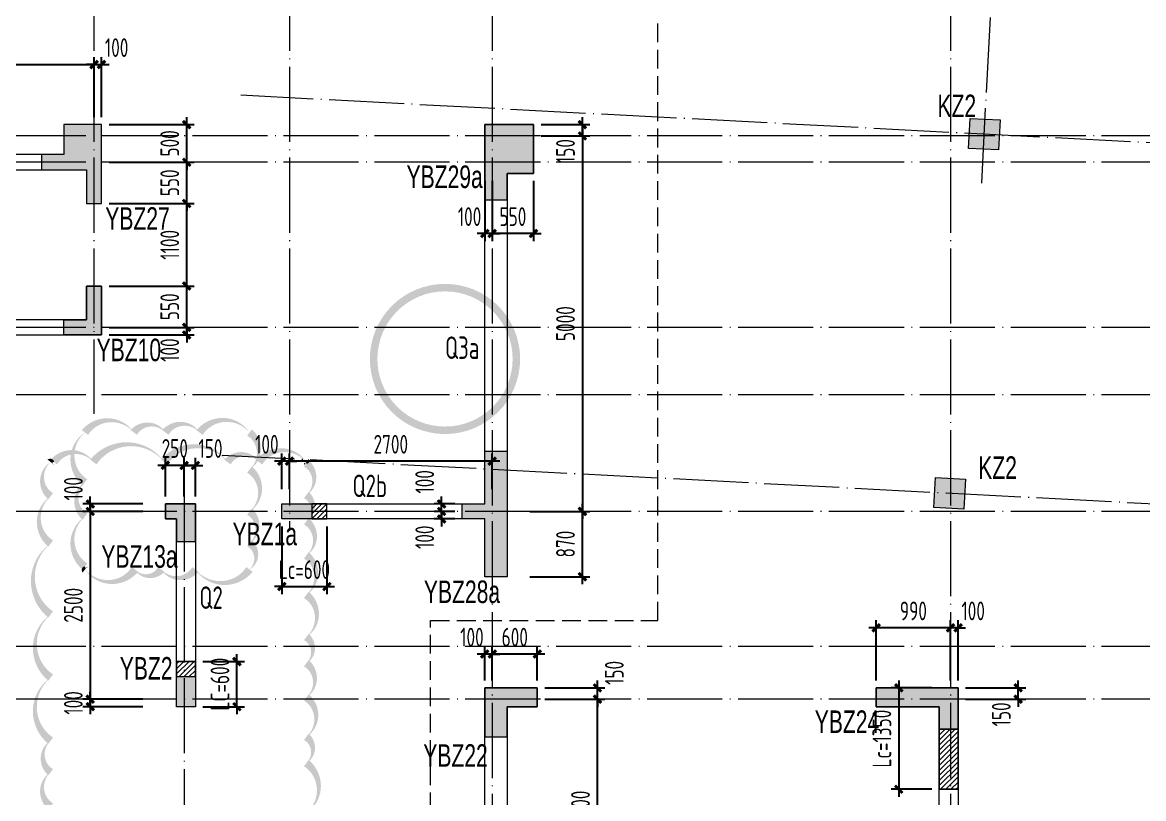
# Model space of a CAD drawing. Extents: x 5874492 to 7194610, y -939842 to -279257.
# Drawn here: x 6322492 to 6337414, y -598444 to -588109 of the extents above; entities that cross this region are included whole.
import ezdxf
from ezdxf.enums import TextEntityAlignment as Align

# ---------------------------------------------------------------- set-up
doc = ezdxf.new("R2010")
doc.units = 0
doc.header["$LTSCALE"] = 1000
doc.linetypes.add('DASH', pattern=[0.35, 0.25, -0.1])
doc.linetypes.add('DOTE', pattern=[2.42, 2, -0.2, 0.02, -0.2])
for name, color, linetype, lineweight in [('A-轴线-塔楼', 1, 'DOTE', 9), ('S-基础-HATCH', 251, 'Continuous', 20), ('S-墙柱-COLU', 50, 'Continuous', 20), ('S-墙柱-DIM', 3, 'Continuous', 20), ('S-墙柱-HATCH', 251, 'Continuous', 20), ('S-墙柱-Lc填充', 8, 'Continuous', 20), ('S-墙柱-WALL', 6, 'Continuous', 20), ('S-墙柱-编号', 4, 'Continuous', 20), ('S-板-BEAM-CON', 2, 'Continuous', 20), ('S-轴网-轴线', 1, 'DOTE', 9), ('S-通用-TEXT', 7, 'Continuous', 20)]:
    doc.layers.add(name, color=color, linetype=linetype, lineweight=lineweight)
doc.layers.add('S-活动层-非打印1', color=170, linetype='Continuous', plot=False)
doc.layers.add('Tc', color=60, linetype='Continuous', plot=False)
doc.styles.add('BW_Dim', font='Bweng.shx', dxfattribs={"width": 0.7, "bigfont": 'hztxt.shx'})
doc.styles.add('TSSD_Dimension', font='tssdeng.shx', dxfattribs={"width": 0.7, "bigfont": 'tssdchn.shx'})
doc.styles.add('TSSD_Rein', font='tssdeng.shx', dxfattribs={"width": 0.7, "bigfont": 'hztxt.shx'})
doc.styles.add('TSSD_REIN_T3', font='tssdeng.shx', dxfattribs={"width": 0.7, "bigfont": 'hztxt.shx'})
doc.dimstyles.new('_TCH_ARCH&&100', dxfattribs={"dimtxt": 250, "dimasz": 100, "dimexe": 100, "dimexo": 100, "dimgap": 100, "dimtad": 1, "dimdec": 0, "dimzin": 0, "dimdsep": 46, "dimtxsty": 'TSSD_REIN_T3', "dimblk": 'ARCHTICK', "dimcen": 0.09, "dimclrt": 7, "dimazin": 2, "dimtfac": 1, "dimtdec": 0, "dimtix": 1, "dimtmove": 2, "dimatfit": 3, "dimfxl": 0, "dimtolj": 1, "dimtzin": 0, "dimarcsym": 0})
doc.dimstyles.new('TSSD_100_100', dxfattribs={"dimtxt": 250, "dimasz": 100, "dimexe": 100, "dimexo": 100, "dimgap": 100, "dimtad": 1, "dimdec": 0, "dimzin": 0, "dimdsep": 46, "dimtxsty": 'TSSD_Dimension', "dimblk": 'ARCHTICK', "dimcen": 0, "dimdle": 100, "dimclrt": 7, "dimadec": 0, "dimazin": 0, "dimtfac": 1, "dimtdec": 0, "dimtix": 1, "dimtmove": 2, "dimatfit": 0, "dimfxl": 0, "dimtolj": 1, "dimtzin": 0, "dimarcsym": 0})
doc.dimstyles.new('TSSD_100_100$0', dxfattribs={"dimtxt": 250, "dimasz": 100, "dimexe": 100, "dimexo": 250, "dimgap": 100, "dimtad": 1, "dimdec": 0, "dimzin": 0, "dimdsep": 46, "dimtxsty": 'TSSD_Dimension', "dimblk": 'ARCHTICK', "dimcen": 0, "dimdle": 100, "dimclrd": 256, "dimclre": 256, "dimclrt": 7, "dimadec": 0, "dimazin": 0, "dimtfac": 1, "dimtdec": 0, "dimtix": 1, "dimtmove": 2, "dimatfit": 3, "dimldrblk": 'ARCHTICK', "dimfxl": 0, "dimtolj": 1, "dimtzin": 0, "dimlwd": -1, "dimarcsym": 0})

# ---------------------------------------------------------------- blocks, each defined once
blk = doc.blocks.new('_ArchTick')
at = {"color": 0, "linetype": 'ByBlock', "const_width": 0.4}
blk.add_lwpolyline([(-0.5, -0.5), (0.5, 0.5)], dxfattribs=at)
blk = doc.blocks.new('*D552')
at = {"layer": 'Defpoints', "color": 0}
for p in [(6323545, -589470), (6324678, -589470), (6323545, -589970)]:
    blk.add_point(p, dxfattribs=at)
at = {"layer": 'S-墙柱-DIM', "color": 0, "lineweight": -2}
for p, q in [((6324678, -589470), (6324678, -589370)), ((6323645, -589470), (6324778, -589470)), ((6324678, -589970), (6324678, -589470)), ((6323645, -589970), (6324778, -589970)), ((6324678, -589970), (6324678, -590070))]:
    blk.add_line(p, q, dxfattribs=at)
at = {"layer": 'S-墙柱-DIM', "color": 0, "lineweight": -2, "xscale": 100, "yscale": 100, "zscale": 100}
for p, rotation in [((6324678, -589470), 270), ((6324678, -589970), 90)]:
    blk.add_blockref('_ArchTick', p, dxfattribs=dict(at, rotation=rotation))
at = {"layer": 'S-墙柱-DIM', "color": 7, "insert": (6324453, -589720), "char_height": 250, "attachment_point": 5, "rotation": 90, "style": 'TSSD_Dimension'}
blk.add_mtext('\\A1;500', dxfattribs=at)
blk = doc.blocks.new('*D553')
at = {"layer": 'Defpoints', "color": 0}
for p in [(6323545, -589970), (6324678, -589970), (6323545, -590520)]:
    blk.add_point(p, dxfattribs=at)
at = {"layer": 'S-墙柱-DIM', "color": 0, "lineweight": -2}
for p, q in [((6323645, -589970), (6324778, -589970)), ((6324678, -589970), (6324678, -589870)), ((6324678, -590520), (6324678, -589970)), ((6323645, -590520), (6324778, -590520)), ((6324678, -590520), (6324678, -590620))]:
    blk.add_line(p, q, dxfattribs=at)
at = {"layer": 'S-墙柱-DIM', "color": 0, "lineweight": -2, "xscale": 100, "yscale": 100, "zscale": 100}
for p, rotation in [((6324678, -589970), 270), ((6324678, -590520), 90)]:
    blk.add_blockref('_ArchTick', p, dxfattribs=dict(at, rotation=rotation))
at = {"layer": 'S-墙柱-DIM', "color": 7, "insert": (6324453, -590245), "char_height": 250, "attachment_point": 5, "rotation": 90, "style": 'TSSD_Dimension'}
blk.add_mtext('\\A1;550', dxfattribs=at)
blk = doc.blocks.new('*D554')
at = {"layer": 'Defpoints', "color": 0}
for p in [(6323545, -590520), (6324678, -590520), (6323545, -591620)]:
    blk.add_point(p, dxfattribs=at)
at = {"layer": 'S-墙柱-DIM', "color": 0, "lineweight": -2}
for p, q in [((6324678, -591720), (6324678, -590420)), ((6323645, -590520), (6324778, -590520)), ((6323645, -591620), (6324778, -591620))]:
    blk.add_line(p, q, dxfattribs=at)
at = {"layer": 'S-墙柱-DIM', "color": 0, "lineweight": -2, "xscale": 100, "yscale": 100, "zscale": 100}
for p, rotation in [((6324678, -590520), 90), ((6324678, -591620), 270)]:
    blk.add_blockref('_ArchTick', p, dxfattribs=dict(at, rotation=rotation))
at = {"layer": 'S-墙柱-DIM', "color": 7, "insert": (6324453, -591070), "char_height": 250, "attachment_point": 5, "rotation": 90, "style": 'TSSD_Dimension'}
blk.add_mtext('\\A1;1100', dxfattribs=at)
blk = doc.blocks.new('*D555')
at = {"layer": 'Defpoints', "color": 0}
for p in [(6323545, -591620), (6324678, -591620), (6323545, -592170)]:
    blk.add_point(p, dxfattribs=at)
at = {"layer": 'S-墙柱-DIM', "color": 0, "lineweight": -2}
for p, q in [((6323645, -591620), (6324778, -591620)), ((6324678, -591620), (6324678, -591520)), ((6324678, -592170), (6324678, -591620)), ((6323645, -592170), (6324778, -592170)), ((6324678, -592170), (6324678, -592270))]:
    blk.add_line(p, q, dxfattribs=at)
at = {"layer": 'S-墙柱-DIM', "color": 0, "lineweight": -2, "xscale": 100, "yscale": 100, "zscale": 100}
for p, rotation in [((6324678, -591620), 270), ((6324678, -592170), 90)]:
    blk.add_blockref('_ArchTick', p, dxfattribs=dict(at, rotation=rotation))
at = {"layer": 'S-墙柱-DIM', "color": 7, "insert": (6324453, -591895), "char_height": 250, "attachment_point": 5, "rotation": 90, "style": 'TSSD_Dimension'}
blk.add_mtext('\\A1;550', dxfattribs=at)
blk = doc.blocks.new('*D556')
at = {"layer": 'Defpoints', "color": 0}
for p in [(6323545, -592170), (6324678, -592170), (6323545, -592270)]:
    blk.add_point(p, dxfattribs=at)
at = {"layer": 'S-墙柱-DIM', "color": 0, "lineweight": -2}
for p, q in [((6324678, -592170), (6324678, -592070)), ((6323645, -592170), (6324778, -592170)), ((6324678, -592270), (6324678, -592170)), ((6323645, -592270), (6324778, -592270)), ((6324678, -592270), (6324678, -592370))]:
    blk.add_line(p, q, dxfattribs=at)
at = {"layer": 'S-墙柱-DIM', "color": 0, "lineweight": -2, "xscale": 100, "yscale": 100, "zscale": 100}
for p, rotation in [((6324678, -592170), 270), ((6324678, -592270), 90)]:
    blk.add_blockref('_ArchTick', p, dxfattribs=dict(at, rotation=rotation))
at = {"layer": 'S-墙柱-DIM', "color": 7, "insert": (6324453, -592472), "char_height": 250, "attachment_point": 5, "rotation": 90, "style": 'TSSD_Dimension'}
blk.add_mtext('\\A1;100', dxfattribs=at)
blk = doc.blocks.new('*D558')
at = {"layer": 'Defpoints', "color": 0}
for p in [(6323545, -588670), (6323445, -589470), (6323545, -589470)]:
    blk.add_point(p, dxfattribs=at)
at = {"layer": 'S-墙柱-DIM', "color": 0, "lineweight": -2}
for p, q in [((6323445, -588670), (6323345, -588670)), ((6323445, -589370), (6323445, -588570)), ((6323445, -588670), (6323545, -588670)), ((6323545, -589370), (6323545, -588570)), ((6323545, -588670), (6323645, -588670))]:
    blk.add_line(p, q, dxfattribs=at)
at = {"layer": 'S-墙柱-DIM', "color": 0, "lineweight": -2, "xscale": 100, "yscale": 100, "zscale": 100}
blk.add_blockref('_ArchTick', (6323445, -588670), dxfattribs=at)
at = {"layer": 'S-墙柱-DIM', "color": 0, "lineweight": -2, "xscale": 100, "yscale": 100, "zscale": 100, "rotation": 180}
blk.add_blockref('_ArchTick', (6323545, -588670), dxfattribs=at)
at = {"layer": 'S-墙柱-DIM', "color": 7, "insert": (6323746, -588445), "char_height": 250, "attachment_point": 5, "style": 'TSSD_Dimension'}
blk.add_mtext('\\A1;100', dxfattribs=at)
blk = doc.blocks.new('*D559')
at = {"layer": 'Defpoints', "color": 0}
for p in [(6323445, -588670), (6320744, -589470), (6323445, -589470)]:
    blk.add_point(p, dxfattribs=at)
at = {"layer": 'S-墙柱-DIM', "color": 0, "lineweight": -2}
for p, q in [((6320644, -588670), (6323545, -588670)), ((6320744, -589370), (6320744, -588570)), ((6323445, -589370), (6323445, -588570))]:
    blk.add_line(p, q, dxfattribs=at)
at = {"layer": 'S-墙柱-DIM', "color": 0, "lineweight": -2, "xscale": 100, "yscale": 100, "zscale": 100, "rotation": 180}
blk.add_blockref('_ArchTick', (6320744, -588670), dxfattribs=at)
at = {"layer": 'S-墙柱-DIM', "color": 0, "lineweight": -2, "xscale": 100, "yscale": 100, "zscale": 100}
blk.add_blockref('_ArchTick', (6323445, -588670), dxfattribs=at)
at = {"layer": 'S-墙柱-DIM', "color": 7, "insert": (6322094, -588445), "char_height": 250, "attachment_point": 5, "style": 'TSSD_Dimension'}
blk.add_mtext('\\A1;2700', dxfattribs=at)
blk = doc.blocks.new('*D654')
at = {"layer": 'Defpoints', "color": 0}
for p in [(6324795, -596620), (6325346, -596620), (6324795, -597220)]:
    blk.add_point(p, dxfattribs=at)
at = {"layer": 'S-墙柱-DIM', "color": 0, "lineweight": -2}
for p, q in [((6325346, -596620), (6325346, -596520)), ((6324895, -596620), (6325446, -596620)), ((6325346, -597220), (6325346, -596620)), ((6324895, -597220), (6325446, -597220)), ((6325346, -597220), (6325346, -597320))]:
    blk.add_line(p, q, dxfattribs=at)
at = {"layer": 'S-墙柱-DIM', "color": 0, "lineweight": -2, "xscale": 100, "yscale": 100, "zscale": 100}
for p, rotation in [((6325346, -596620), 270), ((6325346, -597220), 90)]:
    blk.add_blockref('_ArchTick', p, dxfattribs=dict(at, rotation=rotation))
at = {"layer": 'S-墙柱-DIM', "color": 7, "insert": (6325121, -596920), "char_height": 250, "attachment_point": 5, "rotation": 90, "style": 'TSSD_Dimension'}
blk.add_mtext('\\A1;LC=600', dxfattribs=at)
blk = doc.blocks.new('*D655')
at = {"layer": 'Defpoints', "color": 0}
for p in [(6325945, -594720), (6326545, -594720), (6326545, -595620)]:
    blk.add_point(p, dxfattribs=at)
at = {"layer": 'S-墙柱-DIM', "color": 0, "lineweight": -2}
for p, q in [((6325945, -594820), (6325945, -595720)), ((6326545, -594820), (6326545, -595720)), ((6325945, -595620), (6325845, -595620)), ((6325945, -595620), (6326545, -595620)), ((6326545, -595620), (6326645, -595620))]:
    blk.add_line(p, q, dxfattribs=at)
at = {"layer": 'S-墙柱-DIM', "color": 0, "lineweight": -2, "xscale": 100, "yscale": 100, "zscale": 100}
blk.add_blockref('_ArchTick', (6325945, -595620), dxfattribs=at)
at = {"layer": 'S-墙柱-DIM', "color": 0, "lineweight": -2, "xscale": 100, "yscale": 100, "zscale": 100, "rotation": 180}
blk.add_blockref('_ArchTick', (6326545, -595620), dxfattribs=at)
at = {"layer": 'S-墙柱-DIM', "color": 7, "insert": (6326245, -595395), "char_height": 250, "attachment_point": 5, "style": 'TSSD_Dimension'}
blk.add_mtext('\\A1;Lc=600', dxfattribs=at)
blk = doc.blocks.new('*D658')
at = {"layer": 'Defpoints', "color": 0}
for p in [(6334695, -596970), (6334156, -598320), (6334695, -598320)]:
    blk.add_point(p, dxfattribs=at)
at = {"layer": 'S-墙柱-DIM', "color": 0, "lineweight": -2}
for p, q in [((6334156, -596870), (6334156, -598420)), ((6334595, -596970), (6334056, -596970)), ((6334595, -598320), (6334056, -598320))]:
    blk.add_line(p, q, dxfattribs=at)
at = {"layer": 'S-墙柱-DIM', "color": 0, "lineweight": -2, "xscale": 100, "yscale": 100, "zscale": 100}
for p, rotation in [((6334156, -596970), 90), ((6334156, -598320), 270)]:
    blk.add_blockref('_ArchTick', p, dxfattribs=dict(at, rotation=rotation))
at = {"layer": 'S-墙柱-DIM', "color": 7, "insert": (6333931, -597645), "char_height": 250, "attachment_point": 5, "rotation": 90, "style": 'TSSD_Dimension'}
blk.add_mtext('\\A1;Lc=1350', dxfattribs=at)
blk = doc.blocks.new('*D706')
at = {"layer": 'Defpoints', "color": 0}
for p in [(6324395, -594007), (6324395, -594520), (6324645, -594520)]:
    blk.add_point(p, dxfattribs=at)
at = {"layer": 'S-墙柱-DIM', "color": 0, "lineweight": -2}
for p, q in [((6324395, -594007), (6324295, -594007)), ((6324395, -594420), (6324395, -593907)), ((6324645, -594007), (6324395, -594007)), ((6324645, -594420), (6324645, -593907)), ((6324645, -594007), (6324745, -594007))]:
    blk.add_line(p, q, dxfattribs=at)
at = {"layer": 'S-墙柱-DIM', "color": 0, "lineweight": -2, "xscale": 100, "yscale": 100, "zscale": 100}
blk.add_blockref('_ArchTick', (6324395, -594007), dxfattribs=at)
at = {"layer": 'S-墙柱-DIM', "color": 0, "lineweight": -2, "xscale": 100, "yscale": 100, "zscale": 100, "rotation": 180}
blk.add_blockref('_ArchTick', (6324645, -594007), dxfattribs=at)
at = {"layer": 'S-墙柱-DIM', "color": 7, "insert": (6324520, -593782), "char_height": 250, "attachment_point": 5, "style": 'TSSD_Dimension'}
blk.add_mtext('\\A1;250', dxfattribs=at)
blk = doc.blocks.new('*D707')
at = {"layer": 'Defpoints', "color": 0}
for p in [(6324645, -594007), (6324645, -594520), (6324795, -594520)]:
    blk.add_point(p, dxfattribs=at)
at = {"layer": 'S-墙柱-DIM', "color": 0, "lineweight": -2}
for p, q in [((6324645, -594007), (6324545, -594007)), ((6324645, -594420), (6324645, -593907)), ((6324795, -594007), (6324645, -594007)), ((6324795, -594420), (6324795, -593907)), ((6324795, -594007), (6324895, -594007))]:
    blk.add_line(p, q, dxfattribs=at)
at = {"layer": 'S-墙柱-DIM', "color": 0, "lineweight": -2, "xscale": 100, "yscale": 100, "zscale": 100}
blk.add_blockref('_ArchTick', (6324645, -594007), dxfattribs=at)
at = {"layer": 'S-墙柱-DIM', "color": 0, "lineweight": -2, "xscale": 100, "yscale": 100, "zscale": 100, "rotation": 180}
blk.add_blockref('_ArchTick', (6324795, -594007), dxfattribs=at)
at = {"layer": 'S-墙柱-DIM', "color": 7, "insert": (6324995, -593782), "char_height": 250, "attachment_point": 5, "style": 'TSSD_Dimension'}
blk.add_mtext('\\A1;150', dxfattribs=at)
blk = doc.blocks.new('*D708')
at = {"layer": 'Defpoints', "color": 0}
for p in [(6323395, -594520), (6324195, -594520), (6324195, -594620)]:
    blk.add_point(p, dxfattribs=at)
at = {"layer": 'S-墙柱-DIM', "color": 0, "lineweight": -2}
for p, q in [((6323395, -594520), (6323395, -594420)), ((6324095, -594520), (6323295, -594520)), ((6324095, -594620), (6323295, -594620)), ((6323395, -594620), (6323395, -594520)), ((6323395, -594620), (6323395, -594720))]:
    blk.add_line(p, q, dxfattribs=at)
at = {"layer": 'S-墙柱-DIM', "color": 0, "lineweight": -2, "xscale": 100, "yscale": 100, "zscale": 100}
for p, rotation in [((6323395, -594520), 270), ((6323395, -594620), 90)]:
    blk.add_blockref('_ArchTick', p, dxfattribs=dict(at, rotation=rotation))
at = {"layer": 'S-墙柱-DIM', "color": 7, "insert": (6323170, -594318), "char_height": 250, "attachment_point": 5, "rotation": 90, "style": 'TSSD_Dimension'}
blk.add_mtext('\\A1;100', dxfattribs=at)
blk = doc.blocks.new('*D709')
at = {"layer": 'Defpoints', "color": 0}
for p in [(6324195, -594620), (6323395, -597120), (6324195, -597120)]:
    blk.add_point(p, dxfattribs=at)
at = {"layer": 'S-墙柱-DIM', "color": 0, "lineweight": -2}
for p, q in [((6324095, -594620), (6323295, -594620)), ((6323395, -594520), (6323395, -597220)), ((6324095, -597120), (6323295, -597120))]:
    blk.add_line(p, q, dxfattribs=at)
at = {"layer": 'S-墙柱-DIM', "color": 0, "lineweight": -2, "xscale": 100, "yscale": 100, "zscale": 100}
for p, rotation in [((6323395, -594620), 90), ((6323395, -597120), 270)]:
    blk.add_blockref('_ArchTick', p, dxfattribs=dict(at, rotation=rotation))
at = {"layer": 'S-墙柱-DIM', "color": 7, "insert": (6323170, -595870), "char_height": 250, "attachment_point": 5, "rotation": 90, "style": 'TSSD_Dimension'}
blk.add_mtext('\\A1;2500', dxfattribs=at)
blk = doc.blocks.new('*D710')
at = {"layer": 'Defpoints', "color": 0}
for p in [(6323395, -597120), (6324195, -597120), (6324195, -597220)]:
    blk.add_point(p, dxfattribs=at)
at = {"layer": 'S-墙柱-DIM', "color": 0, "lineweight": -2}
for p, q in [((6323395, -597120), (6323395, -597020)), ((6324095, -597120), (6323295, -597120)), ((6323395, -597220), (6323395, -597120)), ((6324095, -597220), (6323295, -597220)), ((6323395, -597220), (6323395, -597320))]:
    blk.add_line(p, q, dxfattribs=at)
at = {"layer": 'S-墙柱-DIM', "color": 0, "lineweight": -2, "xscale": 100, "yscale": 100, "zscale": 100}
for p, rotation in [((6323395, -597120), 270), ((6323395, -597220), 90)]:
    blk.add_blockref('_ArchTick', p, dxfattribs=dict(at, rotation=rotation))
at = {"layer": 'S-墙柱-DIM', "color": 7, "insert": (6323170, -597170), "char_height": 250, "attachment_point": 5, "rotation": 90, "style": 'TSSD_Dimension'}
blk.add_mtext('\\A1;100', dxfattribs=at)
blk = doc.blocks.new('*D715')
at = {"layer": 'Defpoints', "color": 0}
for p in [(6326045, -593951), (6326045, -594424), (6328745, -594424)]:
    blk.add_point(p, dxfattribs=at)
at = {"layer": 'S-墙柱-DIM', "color": 0, "lineweight": -2}
for p, q in [((6326045, -594324), (6326045, -593851)), ((6328745, -594324), (6328745, -593851)), ((6328845, -593951), (6325945, -593951))]:
    blk.add_line(p, q, dxfattribs=at)
at = {"layer": 'S-墙柱-DIM', "color": 0, "lineweight": -2, "xscale": 100, "yscale": 100, "zscale": 100, "rotation": 180}
blk.add_blockref('_ArchTick', (6326045, -593951), dxfattribs=at)
at = {"layer": 'S-墙柱-DIM', "color": 0, "lineweight": -2, "xscale": 100, "yscale": 100, "zscale": 100}
blk.add_blockref('_ArchTick', (6328745, -593951), dxfattribs=at)
at = {"layer": 'S-墙柱-DIM', "color": 7, "insert": (6327395, -593726), "char_height": 250, "attachment_point": 5, "style": 'TSSD_Dimension'}
blk.add_mtext('\\A1;2700', dxfattribs=at)
blk = doc.blocks.new('*D716')
at = {"layer": 'Defpoints', "color": 0}
for p in [(6325945, -593951), (6325945, -594424), (6326045, -594424)]:
    blk.add_point(p, dxfattribs=at)
at = {"layer": 'S-墙柱-DIM', "color": 0, "lineweight": -2}
for p, q in [((6325945, -594324), (6325945, -593851)), ((6326045, -594324), (6326045, -593851)), ((6325945, -593951), (6325845, -593951)), ((6326045, -593951), (6325945, -593951)), ((6326045, -593951), (6326145, -593951))]:
    blk.add_line(p, q, dxfattribs=at)
at = {"layer": 'S-墙柱-DIM', "color": 0, "lineweight": -2, "xscale": 100, "yscale": 100, "zscale": 100}
blk.add_blockref('_ArchTick', (6325945, -593951), dxfattribs=at)
at = {"layer": 'S-墙柱-DIM', "color": 0, "lineweight": -2, "xscale": 100, "yscale": 100, "zscale": 100, "rotation": 180}
blk.add_blockref('_ArchTick', (6326045, -593951), dxfattribs=at)
at = {"layer": 'S-墙柱-DIM', "color": 7, "insert": (6325745, -593726), "char_height": 250, "attachment_point": 5, "style": 'TSSD_Dimension'}
blk.add_mtext('\\A1;100', dxfattribs=at)
blk = doc.blocks.new('*D717')
at = {"layer": 'Defpoints', "color": 0}
for p in [(6328645, -590120), (6328745, -590120), (6328645, -590920)]:
    blk.add_point(p, dxfattribs=at)
at = {"layer": 'S-墙柱-DIM', "color": 0, "lineweight": -2}
for p, q in [((6328645, -590220), (6328645, -591020)), ((6328745, -590220), (6328745, -591020)), ((6328645, -590920), (6328545, -590920)), ((6328745, -590920), (6328645, -590920)), ((6328745, -590920), (6328845, -590920))]:
    blk.add_line(p, q, dxfattribs=at)
at = {"layer": 'S-墙柱-DIM', "color": 0, "lineweight": -2, "xscale": 100, "yscale": 100, "zscale": 100}
blk.add_blockref('_ArchTick', (6328645, -590920), dxfattribs=at)
at = {"layer": 'S-墙柱-DIM', "color": 0, "lineweight": -2, "xscale": 100, "yscale": 100, "zscale": 100, "rotation": 180}
blk.add_blockref('_ArchTick', (6328745, -590920), dxfattribs=at)
at = {"layer": 'S-墙柱-DIM', "color": 7, "insert": (6328443, -590695), "char_height": 250, "attachment_point": 5, "style": 'TSSD_Dimension'}
blk.add_mtext('\\A1;100', dxfattribs=at)
blk = doc.blocks.new('*D718')
at = {"layer": 'Defpoints', "color": 0}
for p in [(6328745, -590120), (6329295, -590120), (6328745, -590920)]:
    blk.add_point(p, dxfattribs=at)
at = {"layer": 'S-墙柱-DIM', "color": 0, "lineweight": -2}
for p, q in [((6328745, -590220), (6328745, -591020)), ((6329295, -590220), (6329295, -591020)), ((6328745, -590920), (6328645, -590920)), ((6329295, -590920), (6328745, -590920)), ((6329295, -590920), (6329395, -590920))]:
    blk.add_line(p, q, dxfattribs=at)
at = {"layer": 'S-墙柱-DIM', "color": 0, "lineweight": -2, "xscale": 100, "yscale": 100, "zscale": 100}
blk.add_blockref('_ArchTick', (6328745, -590920), dxfattribs=at)
at = {"layer": 'S-墙柱-DIM', "color": 0, "lineweight": -2, "xscale": 100, "yscale": 100, "zscale": 100, "rotation": 180}
blk.add_blockref('_ArchTick', (6329295, -590920), dxfattribs=at)
at = {"layer": 'S-墙柱-DIM', "color": 7, "insert": (6329020, -590695), "char_height": 250, "attachment_point": 5, "style": 'TSSD_Dimension'}
blk.add_mtext('\\A1;550', dxfattribs=at)
blk = doc.blocks.new('*D719')
at = {"layer": 'Defpoints', "color": 0}
for p in [(6329295, -589470), (6329945, -589470), (6329295, -589620)]:
    blk.add_point(p, dxfattribs=at)
at = {"layer": 'S-墙柱-DIM', "color": 0, "lineweight": -2}
for p, q in [((6329945, -589470), (6329945, -589370)), ((6329395, -589470), (6330045, -589470)), ((6329945, -589620), (6329945, -589470)), ((6329395, -589620), (6330045, -589620)), ((6329945, -589620), (6329945, -589720))]:
    blk.add_line(p, q, dxfattribs=at)
at = {"layer": 'S-墙柱-DIM', "color": 0, "lineweight": -2, "xscale": 100, "yscale": 100, "zscale": 100}
for p, rotation in [((6329945, -589470), 270), ((6329945, -589620), 90)]:
    blk.add_blockref('_ArchTick', p, dxfattribs=dict(at, rotation=rotation))
at = {"layer": 'S-墙柱-DIM', "color": 7, "insert": (6329720, -589822), "char_height": 250, "attachment_point": 5, "rotation": 90, "style": 'TSSD_Dimension'}
blk.add_mtext('\\A1;150', dxfattribs=at)
blk = doc.blocks.new('*D720')
at = {"layer": 'Defpoints', "color": 0}
for p in [(6329629, -589620), (6329629, -594620), (6329945, -594620)]:
    blk.add_point(p, dxfattribs=at)
at = {"layer": 'S-墙柱-DIM', "color": 0, "lineweight": -2}
for p, q in [((6329945, -589520), (6329945, -594720)), ((6329729, -589620), (6330045, -589620)), ((6329729, -594620), (6330045, -594620))]:
    blk.add_line(p, q, dxfattribs=at)
at = {"layer": 'S-墙柱-DIM', "color": 0, "lineweight": -2, "xscale": 100, "yscale": 100, "zscale": 100}
for p, rotation in [((6329945, -589620), 90), ((6329945, -594620), 270)]:
    blk.add_blockref('_ArchTick', p, dxfattribs=dict(at, rotation=rotation))
at = {"layer": 'S-墙柱-DIM', "color": 7, "insert": (6329720, -592120), "char_height": 250, "attachment_point": 5, "rotation": 90, "style": 'TSSD_Dimension'}
blk.add_mtext('\\A1;5000', dxfattribs=at)
blk = doc.blocks.new('*D721')
at = {"layer": 'Defpoints', "color": 0}
for p in [(6329145, -594620), (6329945, -594620), (6329145, -595490)]:
    blk.add_point(p, dxfattribs=at)
at = {"layer": 'S-墙柱-DIM', "color": 0, "lineweight": -2}
for p, q in [((6329245, -594620), (6330045, -594620)), ((6329945, -595590), (6329945, -594520)), ((6329245, -595490), (6330045, -595490))]:
    blk.add_line(p, q, dxfattribs=at)
at = {"layer": 'S-墙柱-DIM', "color": 0, "lineweight": -2, "xscale": 100, "yscale": 100, "zscale": 100}
for p, rotation in [((6329945, -594620), 90), ((6329945, -595490), 270)]:
    blk.add_blockref('_ArchTick', p, dxfattribs=dict(at, rotation=rotation))
at = {"layer": 'S-墙柱-DIM', "color": 7, "insert": (6329720, -595055), "char_height": 250, "attachment_point": 5, "rotation": 90, "style": 'TSSD_Dimension'}
blk.add_mtext('\\A1;870', dxfattribs=at)
blk = doc.blocks.new('*D722')
at = {"layer": 'Defpoints', "color": 0}
for p in [(6328645, -596519), (6328645, -596970), (6328745, -596970)]:
    blk.add_point(p, dxfattribs=at)
at = {"layer": 'S-墙柱-DIM', "color": 0, "lineweight": -2}
for p, q in [((6328645, -596870), (6328645, -596419)), ((6328745, -596870), (6328745, -596419)), ((6328645, -596519), (6328545, -596519)), ((6328745, -596519), (6328645, -596519)), ((6328745, -596519), (6328845, -596519))]:
    blk.add_line(p, q, dxfattribs=at)
at = {"layer": 'S-墙柱-DIM', "color": 0, "lineweight": -2, "xscale": 100, "yscale": 100, "zscale": 100}
blk.add_blockref('_ArchTick', (6328645, -596519), dxfattribs=at)
at = {"layer": 'S-墙柱-DIM', "color": 0, "lineweight": -2, "xscale": 100, "yscale": 100, "zscale": 100, "rotation": 180}
blk.add_blockref('_ArchTick', (6328745, -596519), dxfattribs=at)
at = {"layer": 'S-墙柱-DIM', "color": 7, "insert": (6328475, -596294), "char_height": 250, "attachment_point": 5, "style": 'TSSD_Dimension'}
blk.add_mtext('\\A1;100', dxfattribs=at)
blk = doc.blocks.new('*D723')
at = {"layer": 'Defpoints', "color": 0}
for p in [(6328745, -596519), (6328745, -596970), (6329345, -596970)]:
    blk.add_point(p, dxfattribs=at)
at = {"layer": 'S-墙柱-DIM', "color": 0, "lineweight": -2}
for p, q in [((6328745, -596870), (6328745, -596419)), ((6329345, -596870), (6329345, -596419)), ((6329445, -596519), (6328645, -596519))]:
    blk.add_line(p, q, dxfattribs=at)
at = {"layer": 'S-墙柱-DIM', "color": 0, "lineweight": -2, "xscale": 100, "yscale": 100, "zscale": 100, "rotation": 180}
blk.add_blockref('_ArchTick', (6328745, -596519), dxfattribs=at)
at = {"layer": 'S-墙柱-DIM', "color": 0, "lineweight": -2, "xscale": 100, "yscale": 100, "zscale": 100}
blk.add_blockref('_ArchTick', (6329345, -596519), dxfattribs=at)
at = {"layer": 'S-墙柱-DIM', "color": 7, "insert": (6329045, -596294), "char_height": 250, "attachment_point": 5, "style": 'TSSD_Dimension'}
blk.add_mtext('\\A1;600', dxfattribs=at)
blk = doc.blocks.new('*D724')
at = {"layer": 'Defpoints', "color": 0}
for p in [(6329345, -596970), (6330145, -596970), (6329345, -597120)]:
    blk.add_point(p, dxfattribs=at)
at = {"layer": 'S-墙柱-DIM', "color": 0, "lineweight": -2}
for p, q in [((6330145, -596970), (6330145, -596870)), ((6329445, -596970), (6330245, -596970)), ((6330145, -597120), (6330145, -596970)), ((6329445, -597120), (6330245, -597120)), ((6330145, -597120), (6330145, -597220))]:
    blk.add_line(p, q, dxfattribs=at)
at = {"layer": 'S-墙柱-DIM', "color": 0, "lineweight": -2, "xscale": 100, "yscale": 100, "zscale": 100}
for p, rotation in [((6330145, -596970), 270), ((6330145, -597120), 90)]:
    blk.add_blockref('_ArchTick', p, dxfattribs=dict(at, rotation=rotation))
at = {"layer": 'S-墙柱-DIM', "color": 7, "insert": (6330370, -596770), "char_height": 250, "attachment_point": 5, "rotation": 90, "style": 'TSSD_Dimension'}
blk.add_mtext('\\A1;150', dxfattribs=at)
blk = doc.blocks.new('*D725')
at = {"layer": 'Defpoints', "color": 0}
for p in [(6329345, -597120), (6330145, -597120), (6329345, -600020)]:
    blk.add_point(p, dxfattribs=at)
at = {"layer": 'S-墙柱-DIM', "color": 0, "lineweight": -2}
for p, q in [((6330145, -600120), (6330145, -597020)), ((6329445, -597120), (6330245, -597120)), ((6329445, -600020), (6330245, -600020))]:
    blk.add_line(p, q, dxfattribs=at)
at = {"layer": 'S-墙柱-DIM', "color": 0, "lineweight": -2, "xscale": 100, "yscale": 100, "zscale": 100}
for p, rotation in [((6330145, -597120), 90), ((6330145, -600020), 270)]:
    blk.add_blockref('_ArchTick', p, dxfattribs=dict(at, rotation=rotation))
at = {"layer": 'S-墙柱-DIM', "color": 7, "insert": (6329920, -598570), "char_height": 250, "attachment_point": 5, "rotation": 90, "style": 'TSSD_Dimension'}
blk.add_mtext('\\A1;2900', dxfattribs=at)
blk = doc.blocks.new('*D732')
at = {"layer": 'Defpoints', "color": 0}
for p in [(6334845, -596170), (6334845, -596970), (6334945, -596970)]:
    blk.add_point(p, dxfattribs=at)
at = {"layer": 'S-墙柱-DIM', "color": 0, "lineweight": -2}
for p, q in [((6334845, -596870), (6334845, -596070)), ((6334945, -596870), (6334945, -596070)), ((6334845, -596170), (6334745, -596170)), ((6334945, -596170), (6334845, -596170)), ((6334945, -596170), (6335045, -596170))]:
    blk.add_line(p, q, dxfattribs=at)
at = {"layer": 'S-墙柱-DIM', "color": 0, "lineweight": -2, "xscale": 100, "yscale": 100, "zscale": 100}
blk.add_blockref('_ArchTick', (6334845, -596170), dxfattribs=at)
at = {"layer": 'S-墙柱-DIM', "color": 0, "lineweight": -2, "xscale": 100, "yscale": 100, "zscale": 100, "rotation": 180}
blk.add_blockref('_ArchTick', (6334945, -596170), dxfattribs=at)
at = {"layer": 'S-墙柱-DIM', "color": 7, "insert": (6335146, -595945), "char_height": 250, "attachment_point": 5, "style": 'TSSD_Dimension'}
blk.add_mtext('\\A1;100', dxfattribs=at)
blk = doc.blocks.new('*D733')
at = {"layer": 'Defpoints', "color": 0}
for p in [(6334945, -596970), (6335745, -596970), (6334945, -597120)]:
    blk.add_point(p, dxfattribs=at)
at = {"layer": 'S-墙柱-DIM', "color": 0, "lineweight": -2}
for p, q in [((6335745, -596970), (6335745, -596870)), ((6335045, -596970), (6335845, -596970)), ((6335745, -597120), (6335745, -596970)), ((6335045, -597120), (6335845, -597120)), ((6335745, -597120), (6335745, -597220))]:
    blk.add_line(p, q, dxfattribs=at)
at = {"layer": 'S-墙柱-DIM', "color": 0, "lineweight": -2, "xscale": 100, "yscale": 100, "zscale": 100}
for p, rotation in [((6335745, -596970), 270), ((6335745, -597120), 90)]:
    blk.add_blockref('_ArchTick', p, dxfattribs=dict(at, rotation=rotation))
at = {"layer": 'S-墙柱-DIM', "color": 7, "insert": (6335520, -597322), "char_height": 250, "attachment_point": 5, "rotation": 90, "style": 'TSSD_Dimension'}
blk.add_mtext('\\A1;150', dxfattribs=at)
blk = doc.blocks.new('*D852')
at = {"layer": 'Defpoints', "color": 0}
for p in [(6328071, -594520), (6328345, -594520), (6328345, -594620)]:
    blk.add_point(p, dxfattribs=at)
at = {"layer": 'S-墙柱-DIM', "color": 0, "lineweight": -2}
for p, q in [((6328071, -594520), (6328071, -594420)), ((6328245, -594520), (6327971, -594520)), ((6328245, -594620), (6327971, -594620)), ((6328071, -594620), (6328071, -594520)), ((6328071, -594620), (6328071, -594720))]:
    blk.add_line(p, q, dxfattribs=at)
at = {"layer": 'S-墙柱-DIM', "color": 0, "lineweight": -2, "xscale": 100, "yscale": 100, "zscale": 100}
for p, rotation in [((6328071, -594520), 270), ((6328071, -594620), 90)]:
    blk.add_blockref('_ArchTick', p, dxfattribs=dict(at, rotation=rotation))
at = {"layer": 'S-墙柱-DIM', "color": 7, "insert": (6327846, -594226), "char_height": 250, "attachment_point": 5, "rotation": 90, "style": 'TSSD_REIN_T3'}
blk.add_mtext('\\A1;100', dxfattribs=at)
blk = doc.blocks.new('*D853')
at = {"layer": 'Defpoints', "color": 0}
for p in [(6328071, -594620), (6328345, -594620), (6328345, -594720)]:
    blk.add_point(p, dxfattribs=at)
at = {"layer": 'S-墙柱-DIM', "color": 0, "lineweight": -2}
for p, q in [((6328245, -594620), (6327971, -594620)), ((6328071, -594620), (6328071, -594520)), ((6328071, -594720), (6328071, -594620)), ((6328245, -594720), (6327971, -594720)), ((6328071, -594720), (6328071, -594820))]:
    blk.add_line(p, q, dxfattribs=at)
at = {"layer": 'S-墙柱-DIM', "color": 0, "lineweight": -2, "xscale": 100, "yscale": 100, "zscale": 100}
for p, rotation in [((6328071, -594620), 270), ((6328071, -594720), 90)]:
    blk.add_blockref('_ArchTick', p, dxfattribs=dict(at, rotation=rotation))
at = {"layer": 'S-墙柱-DIM', "color": 7, "insert": (6327846, -594964), "char_height": 250, "attachment_point": 5, "rotation": 90, "style": 'TSSD_REIN_T3'}
blk.add_mtext('\\A1;100', dxfattribs=at)
blk = doc.blocks.new('*D858')
at = {"layer": 'Defpoints', "color": 0}
for p in [(6333855, -596170), (6333855, -596970), (6334845, -596970)]:
    blk.add_point(p, dxfattribs=at)
at = {"layer": 'S-墙柱-DIM', "color": 0, "lineweight": -2}
for p, q in [((6333855, -596870), (6333855, -596070)), ((6334845, -596870), (6334845, -596070)), ((6334945, -596170), (6333755, -596170))]:
    blk.add_line(p, q, dxfattribs=at)
at = {"layer": 'S-墙柱-DIM', "color": 0, "lineweight": -2, "xscale": 100, "yscale": 100, "zscale": 100, "rotation": 180}
blk.add_blockref('_ArchTick', (6333855, -596170), dxfattribs=at)
at = {"layer": 'S-墙柱-DIM', "color": 0, "lineweight": -2, "xscale": 100, "yscale": 100, "zscale": 100}
blk.add_blockref('_ArchTick', (6334845, -596170), dxfattribs=at)
at = {"layer": 'S-墙柱-DIM', "color": 7, "insert": (6334350, -595945), "char_height": 250, "attachment_point": 5, "style": 'TSSD_Dimension'}
blk.add_mtext('\\A1;990', dxfattribs=at)
blk = doc.blocks.new('A$C3FF375C5')
at = {"layer": 'A-轴线-塔楼', "ltscale": 0.5}
for p, q in [((47614.7, 14471.4), (48459.8, 30629.8)), ((55635.5, 14704.8), (37755.7, 15639.9)), ((55384.8, 9911.3), (37505, 10846.4))]:
    blk.add_line(p, q, dxfattribs=at)
at = {"layer": 'A-轴线-塔楼', "linetype": 'DOTE', "ltscale": 0.5}
for p, q in [((35800, 18440.3), (35800, 11400)), ((38400, 18440.3), (38400, 9840.2)), ((41100, 18440.3), (41100, -8548.9)), ((47200, 18440.3), (47200, -8548.9)), ((59891.4, 15100), (-2283.6, 15100)), ((59891.4, 14750), (32499.9, 14750)), ((59891.4, 12550), (32499.9, 12550)), ((59891.4, 11650), (-2283.6, 11650)), ((37000, 10300), (37000, -8548.9)), ((59891.4, 10100), (-2283.6, 10100)), ((59891.4, 8300), (-2283.6, 8300)), ((59891.4, 7600), (-2283.6, 7600))]:
    blk.add_line(p, q, dxfattribs=at)

msp = doc.modelspace()

# ---------------------------------------------------------------- hatches: boundary and pattern name
at = {"layer": 'S-基础-HATCH', "ltscale": 0.2}
for points in [[(6323044.5, -589869.9), (6322744.5, -589869.9), (6322744.5, -590069.9), (6323344.5, -590069.9), (6323344.5, -590519.9), (6323544.5, -590519.9), (6323544.5, -589469.9), (6323044.5, -589469.9)], [(6328944.5, -590119.9), (6329294.5, -590119.9), (6329294.5, -589469.9), (6328644.5, -589469.9), (6328644.5, -590469.9), (6328944.5, -590469.9)], [(6323344.5, -592069.9), (6323344.5, -591619.9), (6323544.5, -591619.9), (6323544.5, -592269.9), (6323044.5, -592269.9), (6323044.5, -592069.9)], [(6328944.5, -595489.9), (6328644.5, -595489.9), (6328644.5, -594719.9), (6328344.5, -594719.9), (6328344.5, -594519.9), (6328644.5, -594519.9), (6328644.5, -593819.7), (6328944.5, -593819.7)], [(6324394.5, -594519.9), (6324394.5, -594719.9), (6324544.5, -594719.9), (6324544.5, -595019.9), (6324794.5, -595019.9), (6324794.5, -594519.9)], [(6326344.5, -594719.9), (6325944.5, -594719.9), (6325944.5, -594519.9), (6326044.5, -594519.9), (6326344.5, -594519.9)], [(6324794.5, -596819.9), (6324794.5, -597219.9), (6324544.5, -597219.9), (6324544.5, -596819.9)], [(6328944.5, -597219.9), (6329344.5, -597219.9), (6329344.5, -596969.9), (6328644.5, -596969.9), (6328644.5, -597619.9), (6328944.5, -597619.9)], [(6334694.5, -597219.9), (6334694.5, -597519.9), (6334944.5, -597519.9), (6334944.5, -596969.9), (6333854.5, -596969.9), (6333854.5, -597219.9)]]:
    msp.add_hatch(color=256, dxfattribs=at).paths.add_polyline_path(points)
at = {"layer": 'S-墙柱-HATCH', "ltscale": 0.2}
h = msp.add_hatch(color=256, dxfattribs=at)
h.dxf.hatch_style = 1
h.paths.add_polyline_path([(6335503.5, -589408.2), (6335104, -589387.2), (6335083.1, -589786.7), (6335482.5, -589807.6)])
h = msp.add_hatch(color=256, dxfattribs=at)
h.dxf.hatch_style = 1
h.paths.add_polyline_path([(6335022.7, -594590.1), (6335043.6, -594190.7), (6334644.2, -594169.7), (6334623.3, -594569.2)])
at = {"layer": 'S-墙柱-Lc填充'}
h = msp.add_hatch(dxfattribs=at)
h.set_pattern_fill('ANSI31', color=256, scale=30, style=0)
h.set_pattern_definition([(45, (6967904.025, -657862.782), (-33.6759605, 33.6759605), [])])
h.paths.add_polyline_path([(6326544.5, -594519.9), (6326344.5, -594519.9), (6326344.5, -594719.9), (6326544.5, -594719.9)])
h = msp.add_hatch(dxfattribs=at)
h.set_pattern_fill('ANSI31', color=256, scale=30, style=0)
h.set_pattern_definition([(45, (6966154.023, -660012.784), (-33.6759605, 33.6759605), [])])
h.paths.add_polyline_path([(6324794.5, -596819.9), (6324794.5, -596619.9), (6324544.5, -596619.9), (6324544.5, -596819.9)])
h = msp.add_hatch(dxfattribs=at)
h.set_pattern_fill('ANSI31', color=256, scale=30, style=0)
h.set_pattern_definition([(45, (6976354.023, -661112.784), (-33.6759605, 33.6759605), [])])
h.paths.add_polyline_path([(6334694.5, -598319.9), (6334944.5, -598319.9), (6334944.5, -597519.9), (6334694.5, -597519.9)])

# ---------------------------------------------------------------- linework, layer by layer
at = {"layer": 'S-墙柱-COLU'}
for points in [[(6335104, -589387.2), (6335503.5, -589408.2), (6335482.5, -589807.6), (6335083.1, -589786.7)], [(6323044.5, -589869.9), (6322744.5, -589869.9), (6322744.5, -590069.9), (6323344.5, -590069.9), (6323344.5, -590519.9), (6323544.5, -590519.9), (6323544.5, -589469.9), (6323044.5, -589469.9)], [(6328944.5, -590119.9), (6329294.5, -590119.9), (6329294.5, -589469.9), (6328644.5, -589469.9), (6328644.5, -590469.9), (6328944.5, -590469.9)], [(6323344.5, -592069.9), (6323344.5, -591619.9), (6323544.5, -591619.9), (6323544.5, -592269.9), (6323044.5, -592269.9), (6323044.5, -592069.9)], [(6328944.5, -595489.9), (6328644.5, -595489.9), (6328644.5, -594719.9), (6328344.5, -594719.9), (6328344.5, -594519.9), (6328644.5, -594519.9), (6328644.5, -593819.7), (6328944.5, -593819.7)], [(6334644.2, -594169.7), (6335043.6, -594190.7), (6335022.7, -594590.1), (6334623.3, -594569.2)], [(6324544.5, -594719.9), (6324544.5, -595019.9), (6324794.5, -595019.9), (6324794.5, -594519.9), (6324394.5, -594519.9), (6324394.5, -594719.9)], [(6326344.5, -594719.9), (6325944.5, -594719.9), (6325944.5, -594519.9), (6326044.5, -594519.9), (6326044.5, -594519.9), (6326344.5, -594519.9)], [(6324794.5, -596819.9), (6324794.5, -597219.9), (6324544.5, -597219.9), (6324544.5, -596819.9)], [(6328944.5, -597219.9), (6329344.5, -597219.9), (6329344.5, -596969.9), (6328644.5, -596969.9), (6328644.5, -597619.9), (6328944.5, -597619.9)], [(6334694.5, -597219.9), (6334694.5, -597519.9), (6334944.5, -597519.9), (6334944.5, -596969.9), (6333854.5, -596969.9), (6333854.5, -597219.9)]]:
    msp.add_lwpolyline(points, close=True, dxfattribs=at)
at = {"layer": 'S-墙柱-Lc填充'}
for p, q in [((6326544.5, -594719.9), (6326544.5, -594519.9)), ((6324544.5, -596619.9), (6324794.5, -596619.9)), ((6334944.5, -598319.9), (6334694.5, -598319.9))]:
    msp.add_line(p, q, dxfattribs=at)
for points in [[(6326344.5, -594719.9), (6326544.5, -594719.9), (6326544.5, -594519.9), (6326344.5, -594519.9)], [(6324544.5, -596819.9), (6324794.5, -596819.9), (6324794.5, -596619.9), (6324544.5, -596619.9)], [(6334694.5, -598319.9), (6334944.5, -598319.9), (6334944.5, -597519.9), (6334694.5, -597519.9)]]:
    msp.add_lwpolyline(points, close=True, dxfattribs=at)
at = {"layer": 'S-墙柱-WALL'}
for points in [[(6323044.5, -589869.9), (6320644.5, -589869.9), (6320644.5, -593169.9), (6320844.5, -593169.9), (6320844.5, -592269.9), (6323544.5, -592269.9), (6323544.5, -591619.9), (6323344.5, -591619.9), (6323344.5, -592069.9), (6320844.5, -592069.9), (6320844.5, -590069.9), (6323344.5, -590069.9), (6323344.5, -590519.9), (6323544.5, -590519.9), (6323544.5, -589469.9), (6323044.5, -589469.9)], [(6328944.5, -590119.9), (6328944.5, -595489.9), (6328644.5, -595489.9), (6328644.5, -594719.9), (6325944.5, -594719.9), (6325944.5, -594519.9), (6326044.5, -594519.9), (6326044.5, -594519.9), (6328644.5, -594519.9), (6328644.5, -589469.9), (6329294.5, -589469.9), (6329294.5, -590119.9)], [(6324794.5, -597219.9), (6324544.5, -597219.9), (6324544.5, -594719.9), (6324394.5, -594719.9), (6324394.5, -594519.9), (6324794.5, -594519.9)], [(6329344.5, -597219.9), (6328944.5, -597219.9), (6328944.5, -600019.9), (6328644.5, -600019.9), (6328644.5, -596969.9), (6329344.5, -596969.9)], [(6334444.5, -604619.9), (6334694.5, -604619.9), (6334694.5, -597219.9), (6333854.5, -597219.9), (6333854.5, -596969.9), (6334944.5, -596969.9), (6334944.5, -605219.9), (6334444.5, -605219.9)]]:
    msp.add_lwpolyline(points, close=True, dxfattribs=at)
at = {"layer": 'S-板-BEAM-CON', "linetype": 'DASH'}
msp.add_lwpolyline([(6327924.5, -607158), (6327924.5, -607363.9), (6327924.5, -596072.8), (6330948.9, -596072.8), (6330948.9, -586144.4), (6325335.5, -585748.9), (6325747.5, -573419.4), (6342927.6, -574345.3), (6340936.4, -610898), (6327828.1, -610296)], close=True, dxfattribs=at)
at = {"layer": 'S-活动层-非打印1'}
msp.add_lwpolyline([(6323324.2, -593568.9, 0, 105, 0.5), (6323324.2, -594233.9, 0, 105, 0.5), (6323324.2, -594688.9, 0, 105, 0.5), (6323324.2, -595353.9, 0, 105, 0.5), (6323324.2, -595393, 0, 105, 0.5), (6323989.2, -595393, 0, 105, 0.5), (6324339.2, -595393, 0, 105, 0.5), (6324794.2, -595393, 0, 105, 0.5), (6325514.5, -595393, 0, 105, 0.5), (6325514.5, -595043, 0, 105, 0.5), (6325514.5, -594623, 0, 105, 0.5), (6325514.5, -594063, 0, 105, 0.5), (6325514.5, -593568.9, 0, 105, 0.5), (6324849.5, -593568.9, 0, 105, 0.5), (6324394.5, -593568.9, 0, 105, 0.5), (6323974.5, -593568.9, 0, 105, 0.5)], format="xyseb", close=True, dxfattribs=at)
at = {"layer": 'S-活动层-非打印1', "color": 1}
msp.add_lwpolyline([(6326270.9, -598636.5, 0, 105, 0.5), (6326270.9, -597971.5, 0, 105, 0.5), (6326270.9, -597621.5, 0, 105, 0.5), (6326270.9, -597096.5, 0, 105, 0.5), (6326270.9, -596641.5, 0, 105, 0.5), (6326270.9, -596291.5, 0, 105, 0.5), (6326270.9, -595731.5, 0, 105, 0.5), (6326270.9, -595206.5, 0, 105, 0.5), (6326270.9, -594751.5, 0, 105, 0.5), (6326270.9, -594401.5, 0, 105, 0.5), (6326270.9, -593981.5, 0, 105, 0.5), (6326270.9, -593962.4, 0, 105, 0.5), (6325640.9, -593962.4, 0, 105, 0.5), (6325220.9, -593962.4, 0, 105, 0.5), (6324380.9, -593962.4, 0, 105, 0.5), (6323435.9, -593962.4, 0, 105, 0.5), (6322910.9, -593962.4, 0, 105, 0.5), (6322868, -593962.4, 0, 105, 0.5), (6322868, -594417.4, 0, 105, 0.5), (6322868, -595047.4, 0, 105, 0.5), (6322868, -595992.4, 0, 105, 0.5), (6322868, -596832.4, 0, 105, 0.5), (6322868, -597672.4, 0, 105, 0.5), (6322868, -598092.4, 0, 105, 0.5), (6322868, -598547.4, 0, 105, 0.5)], format="xyseb", dxfattribs=at)
at = {"layer": 'Tc', "ltscale": 0.2, "const_width": 100}
msp.add_lwpolyline([(6327166.3, -592590.1, 1), (6329066.3, -592590.1, 1)], format="xyb", close=True, dxfattribs=at)

# ---------------------------------------------------------------- block references
at = {"layer": 'S-轴网-轴线', "ltscale": 0.2}
msp.add_blockref('A$C3FF375C5', (6287644.5, -604719.9), dxfattribs=at)

# ---------------------------------------------------------------- texts
at = {"layer": 'S-墙柱-编号', "style": 'TSSD_Rein', "width": 0.7}
for s, p in [('Q3a', (6328116.3, -592590.1)), ('Q2b', (6326884.8, -594430)), ('Q2', (6324846.4, -595918))]:
    msp.add_text(s, height=300, dxfattribs=at).set_placement(p)
at = {"layer": 'S-通用-TEXT', "color": 3, "style": 'BW_Dim', "width": 0.7}
for p in [(6334670.5, -589070.7), (6335212.9, -593887)]:
    msp.add_text('KZ2', height=300, dxfattribs=at).set_placement(p, align=Align.TOP_LEFT)
at = {"layer": 'S-通用-TEXT', "style": 'BW_Dim', "width": 0.7}
for s, p in [('YBZ29a', (6327604.5, -590014.1)), ('YBZ27', (6323594.5, -590569.9)), ('YBZ10', (6323479.4, -592319.9)), ('YBZ1a', (6325288.8, -594769.9)), ('YBZ13a', (6323542.6, -595069.9)), ('YBZ28a', (6327835.3, -595539.9)), ('YBZ2', (6323787.3, -596559)), ('YBZ22', (6327827.2, -597719.9))]:
    msp.add_text(s, height=300, dxfattribs=at).set_placement(p, align=Align.TOP_LEFT)
at = {"layer": 'S-通用-TEXT', "color": 2, "style": 'BW_Dim', "width": 0.7}
msp.add_text('YBZ24', height=300, dxfattribs=at).set_placement((6333037.2, -597269.9), align=Align.TOP_LEFT)

# ---------------------------------------------------------------- dimensions: what is measured, and where the dimension line sits
at = {"layer": 'S-墙柱-DIM'}
dim = msp.add_linear_dim(base=(6323444.5, -588669.9), p1=(6320744.4, -589469.9), p2=(6323444.5, -589469.9), dimstyle='TSSD_100_100', dxfattribs=at)
dim.commit()
dim.dimension.update_dxf_attribs({"geometry": '*D559', "text_midpoint": (6322094.5, -588444.9)})
dim = msp.add_linear_dim(base=(6323544.5, -588669.9), p1=(6323444.5, -589469.9), p2=(6323544.5, -589469.9), dimstyle='TSSD_100_100', dxfattribs=at)
dim.commit()
dim.dimension.update_dxf_attribs({"geometry": '*D558', "text_midpoint": (6323746.1, -588444.9), "dimtype": 128})
for p1, p2, picture, middle in [((6323544.5, -589969.9), (6323544.5, -589469.9), '*D552', (6324452.8, -589719.9)), ((6323544.5, -590519.9), (6323544.5, -589969.9), '*D553', (6324452.8, -590244.9)), ((6323544.5, -591619.9), (6323544.5, -590519.9), '*D554', (6324452.8, -591069.9)), ((6323544.5, -592169.9), (6323544.5, -591619.9), '*D555', (6324452.8, -591894.9))]:
    dim = msp.add_aligned_dim(p1=p1, p2=p2, distance=-1133.2, dimstyle='TSSD_100_100$0', override={"dimexo": 100, "dimclrd": 0, "dimclre": 0, "dimatfit": 0, "dimfxl": 1, "dimlwd": 65534}, dxfattribs=at)
    dim.commit()
    dim.dimension.update_dxf_attribs({"geometry": picture, "text_midpoint": middle})
for base, p1, p2, angle, dimstyle, picture, middle, dimtype in [((6329944.5, -589469.9), (6329294.5, -589619.9), (6329294.5, -589469.9), 90, 'TSSD_100_100', '*D719', (6329719.5, -589821.5), 128), ((6328644.5, -590919.9), (6328744.5, -590119.9), (6328644.5, -590119.9), 180, 'TSSD_100_100', '*D717', (6328442.9, -590694.9), 128), ((6325944.5, -593950.8), (6326044.5, -594423.6), (6325944.5, -594423.6), 180, 'TSSD_100_100', '*D716', (6325744.5, -593725.8), 128), ((6324644.5, -594007.5), (6324794.5, -594519.9), (6324644.5, -594519.9), 180, 'TSSD_100_100', '*D707', (6324994.5, -593782.5), 128), ((6323394.5, -594519.9), (6324194.5, -594619.9), (6324194.5, -594519.9), 90, 'TSSD_100_100', '*D708', (6323169.5, -594318.3), 128), ((6328071.4, -594519.9), (6328344.5, -594619.9), (6328344.5, -594519.9), 90, '_TCH_ARCH&&100', '*D852', (6327846.4, -594225.7), 129), ((6328071.4, -594619.9), (6328344.5, -594719.9), (6328344.5, -594619.9), 90, '_TCH_ARCH&&100', '*D853', (6327846.4, -594964.2), 129), ((6334844.5, -596169.9), (6334944.5, -596969.9), (6334844.5, -596969.9), 180, 'TSSD_100_100', '*D732', (6335146.1, -595944.9), 128), ((6328644.5, -596519.3), (6328744.5, -596969.9), (6328644.5, -596969.9), 180, 'TSSD_100_100', '*D722', (6328475.2, -596294.3), 128), ((6330144.5, -596969.9), (6329344.5, -597119.9), (6329344.5, -596969.9), 90, 'TSSD_100_100', '*D724', (6330369.5, -596769.9), 128), ((6335744.5, -596969.9), (6334944.5, -597119.9), (6334944.5, -596969.9), 90, 'TSSD_100_100', '*D733', (6335519.5, -597321.5), 128)]:
    dim = msp.add_linear_dim(base=base, p1=p1, p2=p2, angle=angle, dimstyle=dimstyle, dxfattribs=at)
    dim.commit()
    dim.dimension.update_dxf_attribs({"geometry": picture, "text_midpoint": middle, "dimtype": dimtype})
for base, p1, p2, angle, picture, middle in [((6329944.5, -594619.9), (6329629.5, -589619.9), (6329629.5, -594619.9), 90, '*D720', (6329719.5, -592119.9)), ((6328744.5, -590919.9), (6329294.5, -590119.9), (6328744.5, -590119.9), 180, '*D718', (6329019.5, -590694.9)), ((6326044.5, -593950.8), (6328744.5, -594423.6), (6326044.5, -594423.6), 180, '*D715', (6327394.5, -593725.8)), ((6324394.5, -594007.5), (6324644.5, -594519.9), (6324394.5, -594519.9), 180, '*D706', (6324519.5, -593782.5)), ((6323394.5, -597119.9), (6324194.5, -594619.9), (6324194.5, -597119.9), 90, '*D709', (6323169.5, -595869.9)), ((6329944.5, -594619.9), (6329144.5, -595489.9), (6329144.5, -594619.9), 90, '*D721', (6329719.5, -595054.9)), ((6333854.5, -596169.9), (6334844.5, -596969.9), (6333854.5, -596969.9), 180, '*D858', (6334349.5, -595944.9)), ((6328744.5, -596519.3), (6329344.5, -596969.9), (6328744.5, -596969.9), 180, '*D723', (6329044.5, -596294.3)), ((6323394.5, -597119.9), (6324194.5, -597219.9), (6324194.5, -597119.9), 90, '*D710', (6323169.5, -597169.9)), ((6330144.5, -597119.9), (6329344.5, -600019.9), (6329344.5, -597119.9), 90, '*D725', (6329919.5, -598569.9))]:
    dim = msp.add_linear_dim(base=base, p1=p1, p2=p2, angle=angle, dimstyle='TSSD_100_100', dxfattribs=at)
    dim.commit()
    dim.dimension.update_dxf_attribs({"geometry": picture, "text_midpoint": middle})
dim = msp.add_linear_dim(base=(6324677.8, -592169.9), p1=(6323544.5, -592269.9), p2=(6323544.5, -592169.9), angle=90, dimstyle='TSSD_100_100$0', override={"dimexo": 100, "dimclrd": 0, "dimclre": 0, "dimatfit": 0, "dimfxl": 1, "dimlwd": 65534}, dxfattribs=at)
dim.commit()
dim.dimension.update_dxf_attribs({"geometry": '*D556', "text_midpoint": (6324452.8, -592471.5), "dimtype": 129})
dim = msp.add_linear_dim(base=(6326544.5, -595619.9), p1=(6325944.5, -594719.9), p2=(6326544.5, -594719.9), text='Lc=<>', dimstyle='TSSD_100_100', dxfattribs=at)
dim.commit()
dim.dimension.update_dxf_attribs({"geometry": '*D655', "text_midpoint": (6326244.5, -595394.9)})
for base, p1, p2, angle, text, picture, middle in [((6325345.8, -596619.9), (6324794.5, -597219.9), (6324794.5, -596619.9), 90, 'LC=600', '*D654', (6325120.8, -596919.9)), ((6334156.1, -598319.9), (6334694.5, -596969.9), (6334694.5, -598319.9), 270, 'Lc=<>', '*D658', (6333931.1, -597644.9))]:
    dim = msp.add_linear_dim(base=base, p1=p1, p2=p2, angle=angle, text=text, dimstyle='TSSD_100_100', dxfattribs=at)
    dim.commit()
    dim.dimension.update_dxf_attribs({"geometry": picture, "text_midpoint": middle})

doc.saveas('drawing.dxf')
